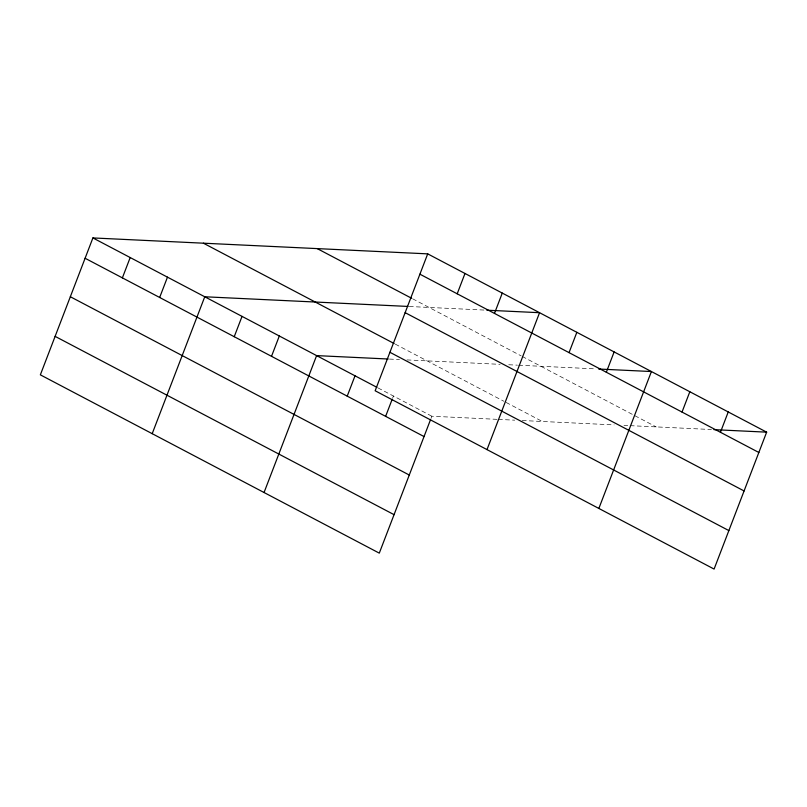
<?xml version="1.0" encoding="UTF-8"?>
<svg xmlns="http://www.w3.org/2000/svg" width="807" height="807" viewBox="0 0 807 807"><rect width="100%" height="100%" fill="white"/><g stroke="black" fill="none" stroke-linecap="round" stroke-linejoin="round"><path stroke-width="0.61" stroke-dasharray="4.04 3.03" d="M392.565 398.285L393.433 396.025M430.978 418.49L431.846 416.23L497.132 419.337M409.28 306.499L484.321 310.07M389.428 359.075L399.465 359.549M407 359.912L500.088 364.34M508.753 364.754L517.418 365.157M518.649 365.218L594.91 368.849M498.383 419.398L514.705 420.175M522.24 420.528L614.097 424.896M623.993 425.37L627.705 425.551M630.176 425.662L711.411 429.526M412.629 298.792L521.191 355.897M522.28 356.472L656.162 426.903M395.289 344.135L503.921 401.281M506.11 402.431L542.334 421.486M378.069 387.945L431.846 416.23"/><path stroke-width="1.21" d="M427.71 253.862L375.154 390.77L714.094 569.066L766.65 432.159L427.71 253.862L92.906 237.934L40.35 374.841L379.29 553.138L430.545 419.62M122.382 277.87L130.189 257.544M159.665 297.48L167.473 277.154M152.2 433.682L204.756 296.774L408.039 306.438M234.232 336.711L242.039 316.384M271.515 356.321L279.323 335.994M264.05 492.522L316.606 355.605L388.167 359.014M347.212 396.136L355.019 375.82M385.625 416.351L392.131 399.415M457.196 293.798L464.993 273.472M494.479 313.409L502.277 293.082M487.004 449.61L539.56 312.702L486.833 310.191M569.046 352.639L576.844 332.313M606.329 372.249L614.127 351.923M598.855 508.45L651.41 371.533L598.683 369.031M682.026 412.064L689.824 391.748M720.439 432.28L728.237 411.953M713.923 429.647L766.65 432.159M419.912 274.188L758.852 452.485M317.222 248.606L411.53 298.217M405.144 312.662L744.084 490.959M203.394 243.189L394.189 343.56M389.922 352.296L728.862 530.592M92.906 237.934L376.97 387.36M85.098 258.26L424.038 436.557M70.33 296.734L409.27 475.03M55.118 336.368L394.058 514.664"/></g></svg>
